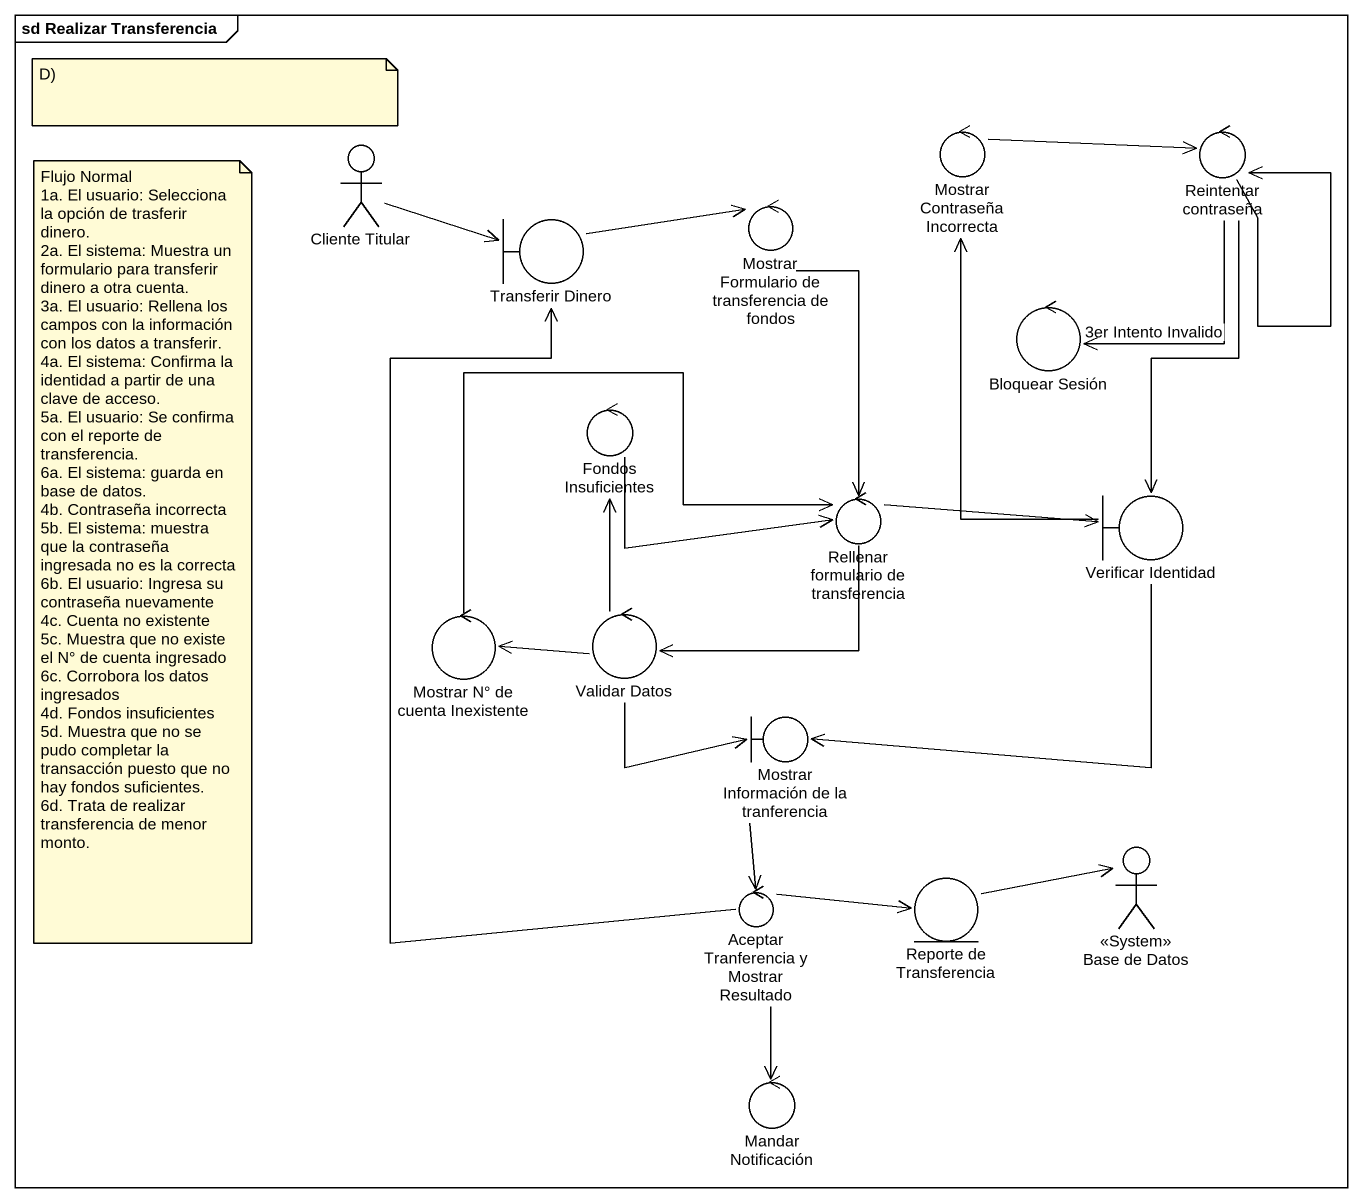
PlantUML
@startuml
mainframe sd Realizar Transferencia
actor "Cliente Titular" as Cliente_Titular
control "Mostrar Contraseña Incorrecta" as Mostrar_Contraseña
control "Reintentar contraseña" as Reintentar_contraseña
boundary "Transferir Dinero" as Transferir_Dinero
control "Mostrar Formulario de transferencia de fondos" as Mostrar_Formulario_de
control "Bloquear Sesión" as Bloquear_Sesión
control "Fondos Insuficientes" as Fondos_Insuficientes
control "Rellenar formulario de transferencia" as Rellenar_formulario_de
boundary "Verificar Identidad" as Verificar_Identidad
control "Mostrar N° de cuenta Inexistente" as Mostrar_N_de_cuenta
control "Validar Datos" as Validar_Datos
boundary "Mostrar Información de la tranferencia" as Mostrar_Información_de_la
actor "Base de Datos" as Base_de_Datos <<System>>
control "Aceptar Tranferencia y Mostrar Resultado" as Aceptar_Tranferencia_y
entity "Reporte de Transferencia" as Reporte_de_Transferencia
control "Mandar Notificación" as Mandar_Notificación
Cliente_Titular -right-> Transferir_Dinero
Mostrar_Contraseña -right-> Reintentar_contraseña
Reintentar_contraseña --> Reintentar_contraseña
Reintentar_contraseña --> Bloquear_Sesión : 3er Intento Invalido
Reintentar_contraseña --> Verificar_Identidad
Transferir_Dinero -right-> Mostrar_Formulario_de
Mostrar_Formulario_de --> Rellenar_formulario_de
Fondos_Insuficientes -right-> Rellenar_formulario_de
Rellenar_formulario_de -right-> Verificar_Identidad
Rellenar_formulario_de -left-> Validar_Datos
Verificar_Identidad -up-> Mostrar_Contraseña
Verificar_Identidad --> Mostrar_Información_de_la
Mostrar_N_de_cuenta -right-> Rellenar_formulario_de
Validar_Datos -up-> Fondos_Insuficientes
Validar_Datos -left-> Mostrar_N_de_cuenta
Validar_Datos --> Mostrar_Información_de_la
Mostrar_Información_de_la --> Aceptar_Tranferencia_y
Aceptar_Tranferencia_y -up-> Transferir_Dinero
Aceptar_Tranferencia_y -right-> Reporte_de_Transferencia
Aceptar_Tranferencia_y --> Mandar_Notificación
Reporte_de_Transferencia -right-> Base_de_Datos
note as N1
  D)
end note
note as N2
  Flujo Normal
  1a. El usuario: Selecciona la opción de trasferir dinero.
  2a. El sistema: Muestra un formulario para transferir dinero a otra cuenta.
  3a. El usuario: Rellena los campos con la información con los datos a transferir.
  4a. El sistema: Confirma la identidad a partir de una clave de acceso.
  5a. El usuario: Se confirma con el reporte de transferencia.
  6a. El sistema: guarda en base de datos.
  4b. Contraseña incorrecta
  5b. El sistema: muestra que la contraseña ingresada no es la correcta
  6b. El usuario: Ingresa su contraseña nuevamente
  4c. Cuenta no existente
  5c. Muestra que no existe el N° de cuenta ingresado
  6c. Corrobora los datos ingresados
  4d. Fondos insuficientes
  5d. Muestra que no se pudo completar la transacción puesto que no hay fondos suficientes.
  6d. Trata de realizar transferencia de menor monto.
end note
@enduml
